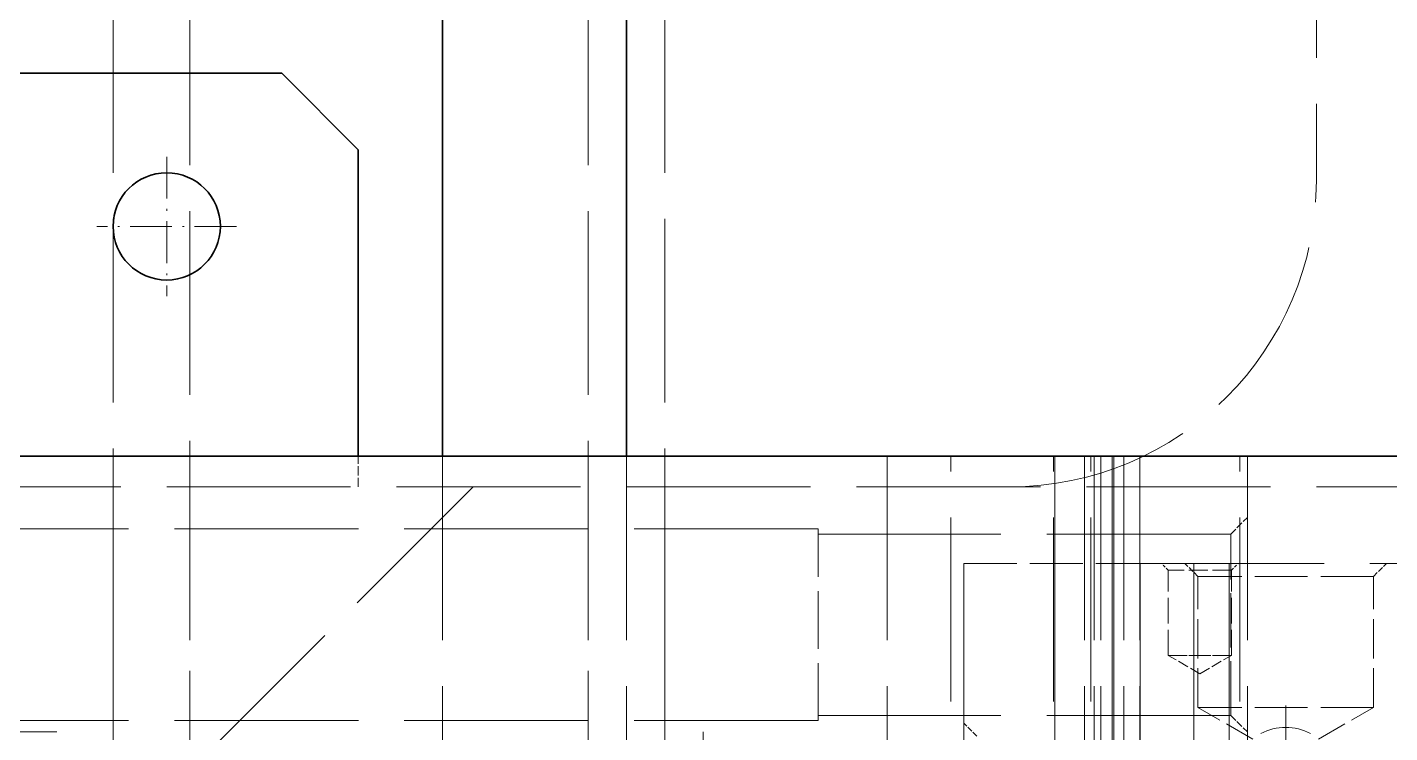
# Model space of a CAD drawing. Extents: x 0 to 18500, y -51 to 3802.
# Drawn here: x 2470.5 to 2559.4, y 1339.3 to 1385.3 of the extents above; entities that cross this region are included whole.
import ezdxf

# ---------------------------------------------------------------- set-up
doc = ezdxf.new("R2010")
doc.units = 0
doc.header["$MEASUREMENT"] = 0
for name, pattern in [('CENTER-HOKUTO', [23, 20, -1, 1, -1]), ('DASHDOT', [18.5, 12, -3, 0.5, -3]), ('DASHED', [15, 12, -3]), ('HIDDEN-HOKUTO', [3.8, 2.5, -1.3])]:
    doc.linetypes.add(name, pattern=pattern)
doc.layers.get('0').update_dxf_attribs({"linetype": 'CONTINUOUS'})
doc.layers.add('AM_7', color=2, linetype='CENTER-HOKUTO')
doc.layers.add('AM_HID', color=1, linetype='HIDDEN-HOKUTO')

msp = doc.modelspace()

# ---------------------------------------------------------------- linework, layer by layer
at = {"color": 7, "lineweight": 35}
for p, q in [((2497.62415, 1440.30644), (2497.62464, 1357.30651)), ((2509.62415, 1440.30651), (2509.62464, 1357.30651)), ((2464.62439, 1357.30638), (2644.62439, 1357.30687))]:
    msp.add_line(p, q, dxfattribs=at)
at = {"color": 7, "lineweight": 35, "ltscale": 0.4375}
msp.add_line((2469.62439, 1382.30638), (2487.12439, 1382.30638), dxfattribs=at)
at = {"color": 7, "lineweight": 35, "ltscale": 0.176781}
msp.add_line((2487.12439, 1382.30638), (2492.12464, 1377.30638), dxfattribs=at)
at = {"color": 7, "lineweight": 35, "ltscale": 0.425}
msp.add_line((2492.12464, 1377.30638), (2492.12464, 1360.30638), dxfattribs=at)
at = {"color": 7, "lineweight": 35, "ltscale": 0.075}
msp.add_line((2492.12464, 1357.30638), (2492.12464, 1360.30638), dxfattribs=at)
at = {"color": 7, "lineweight": 35}
msp.add_circle((2479.62464, 1372.30638), 3.5, dxfattribs=at)
at = {"layer": 'AM_7', "color": 2, "linetype": 'DASHDOT', "lineweight": 13, "ltscale": 0.227501}
msp.add_line((2479.62464, 1376.85637), (2479.62464, 1367.75633), dxfattribs=at)
at = {"layer": 'AM_7', "color": 2, "linetype": 'DASHDOT', "lineweight": 13, "ltscale": 0.227502}
msp.add_line((2484.17444, 1372.30638), (2475.07434, 1372.30638), dxfattribs=at)
at = {"layer": 'AM_7', "color": 2, "linetype": 'DASHDOT', "lineweight": 13, "ltscale": 0.247}
msp.add_line((2552.62464, 1341.04662), (2552.62464, 1331.16661), dxfattribs=at)
at = {"layer": 'AM_7', "color": 2, "linetype": 'DASHDOT', "lineweight": 13}
for p, q in [((2472.45569, 1339.30626), (2450.79505, 1339.30626)), ((2514.62464, 1339.30651), (2514.62464, 1300.30651))]:
    msp.add_line(p, q, dxfattribs=at)
at = {"layer": 'AM_HID', "color": 1, "linetype": 'DASHED', "lineweight": 13}
for p, q in [((2554.62439, 1455.30657), (2554.62464, 1375.30657)), ((2476.12488, 1255.80638), (2476.12464, 1388.30638)), ((2476.12513, 1255.80626), (2476.12488, 1388.30632)), ((2476.12513, 1255.80626), (2476.12488, 1388.30626)), ((2476.12561, 1255.80626), (2476.12513, 1388.30626)), ((2481.12464, 1388.30638), (2481.12488, 1309.80638)), ((2481.12513, 1388.30626), (2481.12513, 1309.80626)), ((2507.12464, 1388.30638), (2507.12488, 1309.80638)), ((2507.12513, 1388.30638), (2507.12513, 1309.80638)), ((2512.12488, 1255.80638), (2512.12464, 1388.30644)), ((2512.12513, 1255.80638), (2512.12488, 1388.30638)), ((2512.12513, 1255.80638), (2512.12488, 1388.30638)), ((2512.12561, 1255.80638), (2512.12513, 1388.30638)), ((2476.12488, 1266.30638), (2476.12464, 1357.30638)), ((2476.12513, 1266.30626), (2476.12488, 1357.30626)), ((2476.12561, 1266.30626), (2476.12513, 1357.30626)), ((2476.12513, 1266.30626), (2476.12513, 1357.30626)), ((2481.12464, 1357.30638), (2481.12488, 1334.80638)), ((2481.12513, 1357.30626), (2481.12513, 1334.80626)), ((2497.62464, 1357.30651), (2497.62464, 1335.30638)), ((2507.12464, 1357.30638), (2507.12488, 1334.80638)), ((2507.12513, 1357.30638), (2507.12513, 1334.80638)), ((2509.62464, 1357.30651), (2509.62464, 1335.30651)), ((2512.12488, 1266.30638), (2512.12464, 1357.30638)), ((2512.12513, 1266.30638), (2512.12488, 1357.30638)), ((2512.12561, 1266.30638), (2512.12513, 1357.30638)), ((2512.12513, 1266.30638), (2512.12513, 1357.30638)), ((2526.62464, 1357.30651), (2526.62488, 1266.30651)), ((2530.78333, 1266.30651), (2530.78284, 1357.30651)), ((2530.78308, 1266.30651), (2530.78284, 1357.30651)), ((2530.78357, 1266.30638), (2530.78333, 1357.30638)), ((2530.78333, 1266.30638), (2530.78333, 1357.30638)), ((2537.4701, 1266.30651), (2537.46985, 1357.30651)), ((2537.46985, 1266.30651), (2537.46985, 1357.30651)), ((2537.47034, 1266.30651), (2537.4701, 1357.30651)), ((2537.47034, 1266.30638), (2537.4701, 1357.30638)), ((2537.5553, 1266.30651), (2537.55506, 1357.30651)), ((2537.55506, 1357.30651), (2537.5553, 1266.30651)), ((2537.5553, 1357.30651), (2537.55554, 1266.30651)), ((2537.55579, 1266.30638), (2537.5553, 1357.30638)), ((2539.50696, 1357.30651), (2539.50745, 1266.30651)), ((2539.50721, 1357.30651), (2539.50745, 1266.30651)), ((2539.50745, 1357.30651), (2539.50769, 1266.30651)), ((2539.50745, 1357.30638), (2539.50794, 1266.30638)), ((2539.92151, 1266.30651), (2539.92127, 1357.30651)), ((2539.92151, 1266.30651), (2539.92127, 1357.30651)), ((2539.92176, 1266.30651), (2539.92151, 1357.30651)), ((2539.922, 1266.30638), (2539.92151, 1357.30638)), ((2540.12464, 1357.30651), (2540.12488, 1266.30651)), ((2540.55725, 1357.30651), (2540.5575, 1266.30651)), ((2540.55725, 1357.30651), (2540.55725, 1266.30651)), ((2540.5575, 1357.30651), (2540.55774, 1266.30651)), ((2540.5575, 1357.30638), (2540.55774, 1266.30638)), ((2541.30432, 1266.30651), (2541.30408, 1357.30651)), ((2541.30432, 1357.30651), (2541.30481, 1266.30651)), ((2541.30481, 1266.30651), (2541.30432, 1357.30651)), ((2541.30432, 1357.30651), (2541.30432, 1266.30651)), ((2541.42371, 1266.30651), (2541.42346, 1357.30651)), ((2541.42346, 1357.30651), (2541.42346, 1266.30651)), ((2541.42395, 1266.30651), (2541.42371, 1357.30651)), ((2541.42371, 1357.30651), (2541.42395, 1266.30651)), ((2542.05725, 1357.30651), (2542.0575, 1266.30651)), ((2542.05725, 1357.30651), (2542.05725, 1266.30651)), ((2542.0575, 1357.30651), (2542.05774, 1266.30651)), ((2542.0575, 1357.30651), (2542.05774, 1266.30651)), ((2543.10706, 1357.30651), (2543.10755, 1266.30651)), ((2543.10706, 1357.30651), (2543.10755, 1266.30651)), ((2543.10755, 1357.30651), (2543.10779, 1266.30651)), ((2543.10755, 1357.30651), (2543.10755, 1266.30651)), ((2549.62513, 1266.30651), (2549.62464, 1357.30651)), ((2549.62537, 1266.30651), (2549.62513, 1357.30651)), ((2550.12464, 1357.30651), (2550.12488, 1266.30651)), ((2449.62464, 1305.30626), (2499.62464, 1355.30638)), ((2464.62439, 1355.30638), (2644.62439, 1355.30687)), ((2522.12464, 1352.55651), (2467.12464, 1352.55626)), ((2522.12488, 1352.55638), (2467.12488, 1352.55626)), ((2522.12513, 1352.55638), (2467.12513, 1352.55626)), ((2522.12513, 1352.55638), (2467.12513, 1352.55626)), ((2549.04212, 1352.22399), (2522.12464, 1352.22399)), ((2549.04236, 1352.22399), (2522.12488, 1352.22399)), ((2549.04261, 1352.22399), (2522.12513, 1352.22386)), ((2549.04261, 1352.22399), (2522.12513, 1352.22386)), ((2531.62464, 1350.30651), (2531.62464, 1270.30651)), ((2543.12464, 1350.30651), (2604.62464, 1350.30675)), ((2543.12464, 1350.30651), (2543.12464, 1270.30651)), ((2546.62464, 1350.30651), (2546.62464, 1270.30651)), ((2548.93396, 1350.30651), (2548.93421, 1270.30651)), ((2522.12464, 1340.05651), (2467.12464, 1340.05626)), ((2522.12488, 1340.05638), (2467.12488, 1340.05626)), ((2522.12513, 1340.05638), (2467.12513, 1340.05626)), ((2522.12513, 1340.05638), (2467.12513, 1340.05626)), ((2549.04212, 1340.38903), (2522.12464, 1340.3889)), ((2549.04236, 1340.38903), (2522.12488, 1340.3889)), ((2549.04261, 1340.38903), (2522.12513, 1340.3889)), ((2549.04261, 1340.3889), (2522.12513, 1340.3889))]:
    msp.add_line(p, q, dxfattribs=at)
at = {"layer": 'AM_HID', "color": 1, "linetype": 'DASHED', "lineweight": 13, "ltscale": 0.05}
msp.add_line((2492.12464, 1355.30638), (2492.12464, 1357.30638), dxfattribs=at)
at = {"layer": 'AM_HID', "color": 1, "linetype": 'DASHED', "lineweight": 13, "ltscale": 0.038273}
for p, q in [((2549.04212, 1352.22399), (2550.12464, 1353.30651)), ((2549.04236, 1352.22399), (2550.12488, 1353.30651)), ((2549.04261, 1352.22399), (2550.12513, 1353.30651)), ((2549.04261, 1352.22399), (2550.12513, 1353.30651)), ((2549.04212, 1340.38903), (2550.12464, 1339.30651)), ((2549.04236, 1340.38903), (2550.12488, 1339.30651)), ((2549.04261, 1340.38903), (2550.12513, 1339.30651))]:
    msp.add_line(p, q, dxfattribs=at)
at = {"layer": 'AM_HID', "color": 1, "linetype": 'DASHED', "lineweight": 13, "ltscale": 0.3125}
msp.add_line((2522.12464, 1340.05651), (2522.12464, 1352.55651), dxfattribs=at)
at = {"layer": 'AM_HID', "color": 1, "linetype": 'DASHED', "lineweight": 13, "ltscale": 0.295874}
for p, q in [((2549.04212, 1340.38903), (2549.04212, 1352.22399)), ((2549.04212, 1340.38903), (2549.04212, 1352.22399)), ((2549.04236, 1340.38903), (2549.04236, 1352.22399)), ((2549.04236, 1340.38903), (2549.04236, 1352.22399)), ((2549.04261, 1340.38903), (2549.04261, 1352.22399)), ((2549.04261, 1340.38903), (2549.04261, 1352.22399))]:
    msp.add_line(p, q, dxfattribs=at)
at = {"layer": 'AM_HID', "color": 1, "linetype": 'DASHED', "lineweight": 13, "ltscale": 0.295877}
msp.add_line((2549.04261, 1340.3889), (2549.04261, 1352.22399), dxfattribs=at)
msp.add_line((2549.04261, 1340.3889), (2549.04261, 1352.22399), dxfattribs=at)
at = {"layer": 'AM_HID', "color": 1, "linetype": 'DASHED', "lineweight": 13, "ltscale": 0.2875}
msp.add_line((2531.62464, 1350.30651), (2543.12464, 1350.30651), dxfattribs=at)
at = {"layer": 'AM_HID', "color": 1, "linetype": 'DASHED', "lineweight": 13, "ltscale": 0.01531}
for p, q in [((2544.95764, 1349.87352), (2544.52454, 1350.30651)), ((2549.09143, 1349.87352), (2549.52454, 1350.30651))]:
    msp.add_line(p, q, dxfattribs=at)
at = {"layer": 'AM_HID', "color": 1, "linetype": 'DASHED', "lineweight": 13, "ltscale": 0.030263}
for p, q in [((2546.90198, 1349.45055), (2546.04602, 1350.30651)), ((2532.48059, 1339.02904), (2531.62464, 1339.885))]:
    msp.add_line(p, q, dxfattribs=at)
at = {"layer": 'AM_HID', "color": 1, "linetype": 'DASHED', "lineweight": 13, "ltscale": 0.030265}
msp.add_line((2558.34705, 1349.45055), (2559.20301, 1350.30663), dxfattribs=at)
at = {"layer": 'AM_HID', "color": 1, "linetype": 'DASHED', "lineweight": 13, "ltscale": 0.103345}
for p, q in [((2549.09143, 1349.87352), (2544.95764, 1349.87352)), ((2549.09143, 1349.87352), (2544.95764, 1349.87352)), ((2549.09143, 1344.30651), (2544.95764, 1344.30651)), ((2544.95764, 1344.30651), (2549.09143, 1344.30651))]:
    msp.add_line(p, q, dxfattribs=at)
at = {"layer": 'AM_HID', "color": 1, "linetype": 'DASHED', "lineweight": 13, "ltscale": 0.139175}
for p, q in [((2544.95764, 1344.30651), (2544.95764, 1349.87352)), ((2549.09143, 1344.30651), (2549.09143, 1349.87352))]:
    msp.add_line(p, q, dxfattribs=at)
at = {"layer": 'AM_HID', "color": 1, "linetype": 'DASHED', "lineweight": 13, "ltscale": 0.213599}
for p, q in [((2546.90198, 1340.9066), (2546.90198, 1349.45055)), ((2558.34705, 1340.9066), (2558.34705, 1349.45055))]:
    msp.add_line(p, q, dxfattribs=at)
at = {"layer": 'AM_HID', "color": 1, "linetype": 'DASHED', "lineweight": 13, "ltscale": 0.286127}
for p, q in [((2558.34705, 1349.45055), (2546.90198, 1349.45055)), ((2558.34705, 1349.45055), (2546.90198, 1349.45055)), ((2558.34705, 1340.9066), (2546.90198, 1340.9066)), ((2558.34705, 1340.9066), (2546.90198, 1340.9066))]:
    msp.add_line(p, q, dxfattribs=at)
at = {"layer": 'AM_HID', "color": 1, "linetype": 'DASHED', "lineweight": 13, "ltscale": 0.059667}
for q in [(2544.95764, 1344.30651), (2549.09143, 1344.30651)]:
    msp.add_line((2547.02454, 1343.11315), q, dxfattribs=at)
at = {"layer": 'AM_HID', "color": 1, "linetype": 'DASHED', "lineweight": 13, "ltscale": 0.165199}
msp.add_line((2552.62464, 1337.60265), (2546.90198, 1340.9066), dxfattribs=at)
at = {"layer": 'AM_HID', "color": 1, "linetype": 'DASHED', "lineweight": 13, "ltscale": 0.165193}
msp.add_line((2552.62464, 1337.60265), (2558.34705, 1340.9066), dxfattribs=at)
at = {"layer": 'AM_HID', "color": 1, "linetype": 'DASHED', "lineweight": 13, "ltscale": 0.038271}
msp.add_line((2549.04261, 1340.3889), (2550.12513, 1339.30651), dxfattribs=at)
at = {"layer": 'AM_HID', "color": 1, "linetype": 'DASHED', "lineweight": 13}
for centre, radius, start, end in [((2534.62464, 1375.30651), 20, 270.0001478, 0.0001446), ((2552.62464, 1336.10655), 3.5, 62.3396966, 117.6605952)]:
    msp.add_arc(centre, radius, start, end, dxfattribs=at)

doc.saveas('drawing.dxf')
